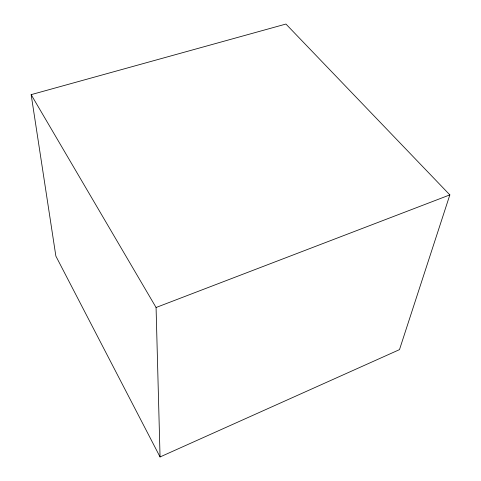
<?xml version="1.0" encoding="UTF-8"?>
<svg xmlns="http://www.w3.org/2000/svg" width="481" height="481" viewBox="0 0 481 481"><rect width="100%" height="100%" fill="white"/><g stroke="black" fill="none" stroke-linecap="round" stroke-linejoin="round"><path stroke-width="0.72" d="M449.849 194.889L399.489 349.633L160.059 456.95L55.868 256.096L31.151 94.649L285.936 24.05L449.849 194.889L156.072 307.497L160.059 456.95M31.151 94.649L156.072 307.497"/></g></svg>
